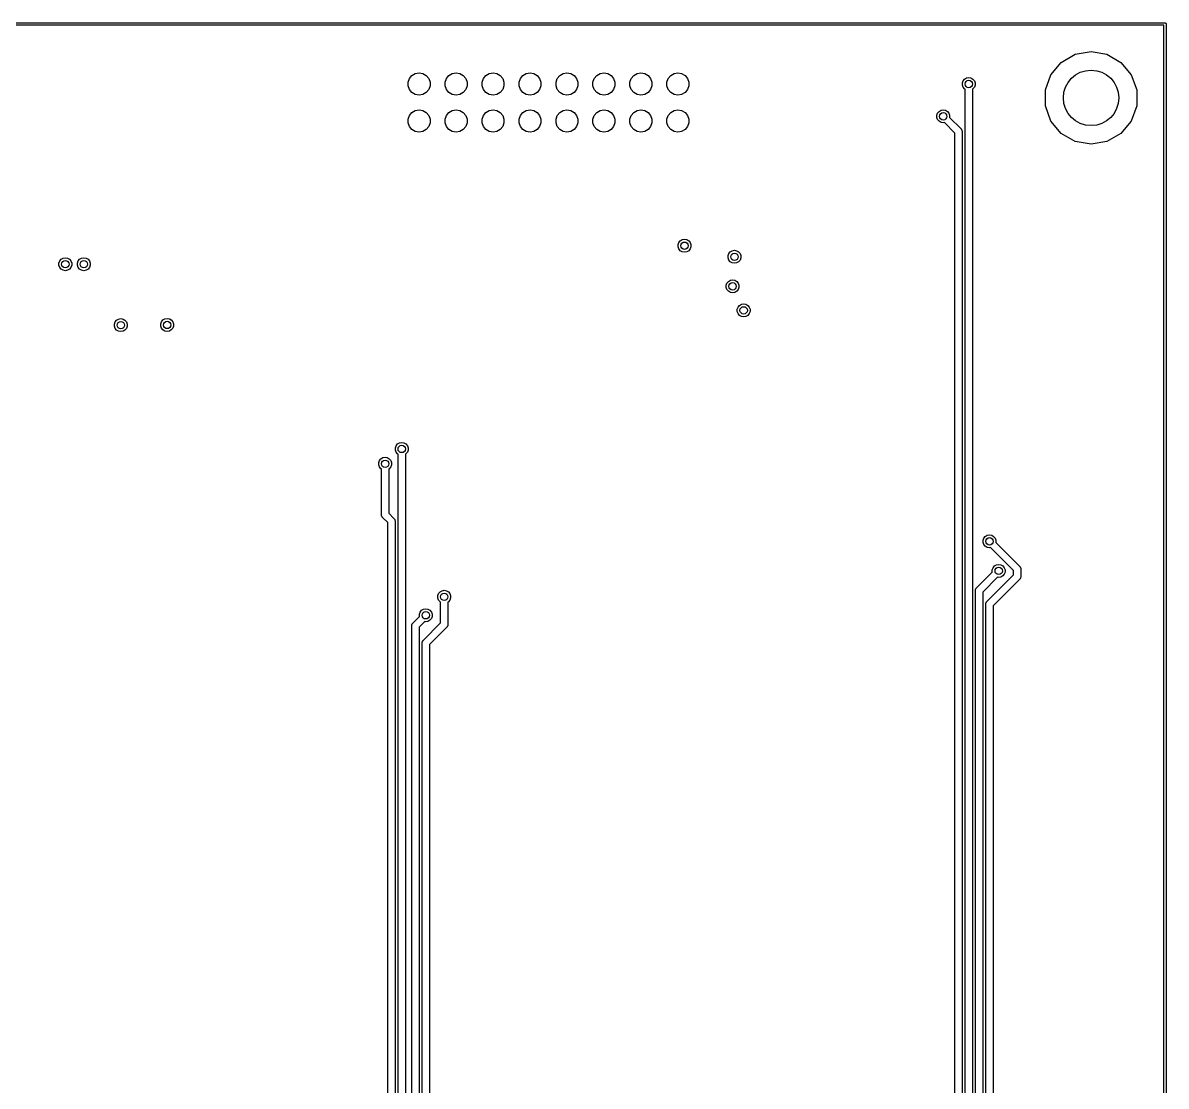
# Model space of a CAD drawing. Extents: x 25 to 346, y -457 to -16.
# Drawn here: x 267 to 345.5, y -89.5 to -16.4 of the extents above; entities that cross this region are included whole.
import ezdxf

# ---------------------------------------------------------------- set-up
doc = ezdxf.new("R2010")
doc.units = 0
doc.header["$MEASUREMENT"] = 0
doc.layers.add('BLACK', color=7, linetype='CONTINUOUS')

msp = doc.modelspace()

# ---------------------------------------------------------------- linework, layer by layer
at = {"layer": 'Black'}
for p, q in [((25.4, -16.435), (345.44, -16.435)), ((345.44, -16.435), (345.446, -16.4361)), ((345.446, -16.4361), (345.453, -16.4361)), ((345.453, -16.4361), (345.459, -16.4384)), ((345.459, -16.4384), (345.466, -16.4395)), ((345.466, -16.4395), (345.471, -16.4428)), ((345.471, -16.4428), (345.477, -16.445)), ((345.477, -16.445), (345.483, -16.4493)), ((345.483, -16.4493), (345.488, -16.4525)), ((345.488, -16.4525), (345.492, -16.4576)), ((345.492, -16.4576), (345.497, -16.4618)), ((345.497, -16.4618), (345.501, -16.4675)), ((345.501, -16.4675), (345.505, -16.4725)), ((345.505, -16.4725), (345.507, -16.4787)), ((345.507, -16.4787), (345.51, -16.4843)), ((345.51, -16.4843), (345.512, -16.4908)), ((345.512, -16.4908), (345.514, -16.497)), ((345.514, -16.497), (345.514, -16.5035)), ((345.365, -16.585), (25.475, -16.585)), ((345.365, -456.49), (345.365, -16.585)), ((345.514, -16.5035), (345.515, -16.51)), ((345.515, -16.51), (345.515, -456.565)), ((338.311, -19.1485), (339.27, -18.5951)), ((339.27, -18.5951), (340.36, -18.4029)), ((340.36, -18.4029), (341.45, -18.5951)), ((341.45, -18.5951), (342.409, -19.1485)), ((337.6, -19.9964), (338.311, -19.1485)), ((342.409, -19.1485), (343.12, -19.9964)), ((293.43, -20.5047), (293.52, -20.255)), ((293.52, -20.255), (293.691, -20.0515)), ((293.691, -20.0515), (293.921, -19.9187)), ((293.921, -19.9187), (294.183, -19.8726)), ((294.183, -19.8726), (294.444, -19.9187)), ((294.444, -19.9187), (294.674, -20.0515)), ((294.674, -20.0515), (294.845, -20.255)), ((294.845, -20.255), (294.936, -20.5047)), ((295.97, -20.5047), (296.06, -20.255)), ((296.06, -20.255), (296.231, -20.0515)), ((296.231, -20.0515), (296.461, -19.9187)), ((296.461, -19.9187), (296.723, -19.8726)), ((296.723, -19.8726), (296.984, -19.9187)), ((296.984, -19.9187), (297.214, -20.0515)), ((297.214, -20.0515), (297.385, -20.255)), ((297.385, -20.255), (297.476, -20.5047)), ((298.51, -20.5047), (298.6, -20.255)), ((298.6, -20.255), (298.771, -20.0515)), ((298.771, -20.0515), (299.001, -19.9187)), ((299.001, -19.9187), (299.263, -19.8726)), ((299.263, -19.8726), (299.524, -19.9187)), ((299.524, -19.9187), (299.754, -20.0515)), ((299.754, -20.0515), (299.925, -20.255)), ((299.925, -20.255), (300.016, -20.5047)), ((301.05, -20.5047), (301.14, -20.255)), ((301.14, -20.255), (301.311, -20.0515)), ((301.311, -20.0515), (301.541, -19.9187)), ((301.541, -19.9187), (301.803, -19.8726)), ((301.803, -19.8726), (302.064, -19.9187)), ((302.064, -19.9187), (302.294, -20.0515)), ((302.294, -20.0515), (302.465, -20.255)), ((302.465, -20.255), (302.556, -20.5047)), ((303.59, -20.5047), (303.68, -20.255)), ((303.68, -20.255), (303.851, -20.0515)), ((303.851, -20.0515), (304.081, -19.9187)), ((304.081, -19.9187), (304.343, -19.8726)), ((304.343, -19.8726), (304.604, -19.9187)), ((304.604, -19.9187), (304.834, -20.0515)), ((304.834, -20.0515), (305.005, -20.255)), ((305.005, -20.255), (305.096, -20.5047)), ((306.13, -20.5047), (306.22, -20.255)), ((306.22, -20.255), (306.391, -20.0515)), ((306.391, -20.0515), (306.621, -19.9187)), ((306.621, -19.9187), (306.883, -19.8726)), ((306.883, -19.8726), (307.144, -19.9187)), ((307.144, -19.9187), (307.374, -20.0515)), ((307.374, -20.0515), (307.545, -20.255)), ((307.545, -20.255), (307.636, -20.5047)), ((308.67, -20.5047), (308.76, -20.255)), ((308.76, -20.255), (308.931, -20.0515)), ((308.931, -20.0515), (309.161, -19.9187)), ((309.161, -19.9187), (309.423, -19.8726)), ((309.423, -19.8726), (309.684, -19.9187)), ((309.684, -19.9187), (309.914, -20.0515)), ((309.914, -20.0515), (310.085, -20.255)), ((310.085, -20.255), (310.176, -20.5047)), ((311.21, -20.5047), (311.3, -20.255)), ((311.3, -20.255), (311.471, -20.0515)), ((311.471, -20.0515), (311.701, -19.9187)), ((311.701, -19.9187), (311.963, -19.8726)), ((311.963, -19.8726), (312.224, -19.9187)), ((312.224, -19.9187), (312.454, -20.0515)), ((312.454, -20.0515), (312.625, -20.255)), ((312.625, -20.255), (312.716, -20.5047)), ((331.513, -20.56), (331.566, -20.4144)), ((331.566, -20.4144), (331.666, -20.2957)), ((331.666, -20.2957), (331.8, -20.2182)), ((331.8, -20.2182), (331.953, -20.1913)), ((331.953, -20.1913), (332.105, -20.2182)), ((332.105, -20.2182), (332.239, -20.2957)), ((332.239, -20.2957), (332.339, -20.4144)), ((332.339, -20.4144), (332.392, -20.56)), ((337.221, -21.0366), (337.6, -19.9964)), ((343.12, -19.9964), (343.499, -21.0366)), ((293.43, -20.7703), (293.43, -20.5047)), ((293.52, -21.02), (293.43, -20.7703)), ((293.691, -21.2235), (293.52, -21.02)), ((294.845, -21.02), (294.674, -21.2235)), ((294.936, -20.7703), (294.845, -21.02)), ((294.936, -20.5047), (294.936, -20.7703)), ((295.97, -20.7703), (295.97, -20.5047)), ((296.06, -21.02), (295.97, -20.7703)), ((296.231, -21.2235), (296.06, -21.02)), ((297.385, -21.02), (297.214, -21.2235)), ((297.476, -20.7703), (297.385, -21.02)), ((297.476, -20.5047), (297.476, -20.7703)), ((298.51, -20.7703), (298.51, -20.5047)), ((298.6, -21.02), (298.51, -20.7703)), ((298.771, -21.2235), (298.6, -21.02)), ((299.925, -21.02), (299.754, -21.2235)), ((300.016, -20.7703), (299.925, -21.02)), ((300.016, -20.5047), (300.016, -20.7703)), ((301.05, -20.7703), (301.05, -20.5047)), ((301.14, -21.02), (301.05, -20.7703)), ((301.311, -21.2235), (301.14, -21.02)), ((302.465, -21.02), (302.294, -21.2235)), ((302.556, -20.7703), (302.465, -21.02)), ((302.556, -20.5047), (302.556, -20.7703)), ((303.59, -20.7703), (303.59, -20.5047)), ((303.68, -21.02), (303.59, -20.7703)), ((303.851, -21.2235), (303.68, -21.02)), ((305.005, -21.02), (304.834, -21.2235)), ((305.096, -20.7703), (305.005, -21.02)), ((305.096, -20.5047), (305.096, -20.7703)), ((306.13, -20.7703), (306.13, -20.5047)), ((306.22, -21.02), (306.13, -20.7703)), ((306.391, -21.2235), (306.22, -21.02)), ((307.545, -21.02), (307.374, -21.2235)), ((307.636, -20.7703), (307.545, -21.02)), ((307.636, -20.5047), (307.636, -20.7703)), ((308.67, -20.7703), (308.67, -20.5047)), ((308.76, -21.02), (308.67, -20.7703)), ((308.931, -21.2235), (308.76, -21.02)), ((310.085, -21.02), (309.914, -21.2235)), ((310.176, -20.7703), (310.085, -21.02)), ((310.176, -20.5047), (310.176, -20.7703)), ((311.21, -20.7703), (311.21, -20.5047)), ((311.3, -21.02), (311.21, -20.7703)), ((311.471, -21.2235), (311.3, -21.02)), ((312.625, -21.02), (312.454, -21.2235)), ((312.716, -20.7703), (312.625, -21.02)), ((312.716, -20.5047), (312.716, -20.7703)), ((331.513, -20.715), (331.513, -20.56)), ((331.566, -20.8606), (331.513, -20.715)), ((331.666, -20.9793), (331.566, -20.8606)), ((331.699, -20.9983), (331.666, -20.9793)), ((331.699, -326.555), (331.699, -20.9983)), ((332.239, -20.9793), (332.207, -20.9983)), ((332.207, -20.9983), (332.207, -326.45)), ((332.339, -20.8606), (332.239, -20.9793)), ((332.392, -20.715), (332.339, -20.8606)), ((332.392, -20.56), (332.392, -20.715)), ((337.221, -22.1434), (337.221, -21.0366)), ((343.499, -21.0366), (343.499, -22.1434)), ((293.921, -21.3563), (293.691, -21.2235)), ((294.183, -21.4024), (293.921, -21.3563)), ((294.444, -21.3563), (294.183, -21.4024)), ((294.674, -21.2235), (294.444, -21.3563)), ((296.461, -21.3563), (296.231, -21.2235)), ((296.723, -21.4024), (296.461, -21.3563)), ((296.984, -21.3563), (296.723, -21.4024)), ((297.214, -21.2235), (296.984, -21.3563)), ((299.001, -21.3563), (298.771, -21.2235)), ((299.263, -21.4024), (299.001, -21.3563)), ((299.524, -21.3563), (299.263, -21.4024)), ((299.754, -21.2235), (299.524, -21.3563)), ((301.541, -21.3563), (301.311, -21.2235)), ((301.803, -21.4024), (301.541, -21.3563)), ((302.064, -21.3563), (301.803, -21.4024)), ((302.294, -21.2235), (302.064, -21.3563)), ((304.081, -21.3563), (303.851, -21.2235)), ((304.343, -21.4024), (304.081, -21.3563)), ((304.604, -21.3563), (304.343, -21.4024)), ((304.834, -21.2235), (304.604, -21.3563)), ((306.621, -21.3563), (306.391, -21.2235)), ((306.883, -21.4024), (306.621, -21.3563)), ((307.144, -21.3563), (306.883, -21.4024)), ((307.374, -21.2235), (307.144, -21.3563)), ((309.161, -21.3563), (308.931, -21.2235)), ((309.423, -21.4024), (309.161, -21.3563)), ((309.684, -21.3563), (309.423, -21.4024)), ((309.914, -21.2235), (309.684, -21.3563)), ((311.701, -21.3563), (311.471, -21.2235)), ((311.963, -21.4024), (311.701, -21.3563)), ((312.224, -21.3563), (311.963, -21.4024)), ((312.454, -21.2235), (312.224, -21.3563)), ((293.52, -22.795), (293.691, -22.5915)), ((293.691, -22.5915), (293.921, -22.4587)), ((293.921, -22.4587), (294.183, -22.4126)), ((294.183, -22.4126), (294.444, -22.4587)), ((294.444, -22.4587), (294.674, -22.5915)), ((294.674, -22.5915), (294.845, -22.795)), ((296.06, -22.795), (296.231, -22.5915)), ((296.231, -22.5915), (296.461, -22.4587)), ((296.461, -22.4587), (296.723, -22.4126)), ((296.723, -22.4126), (296.984, -22.4587)), ((296.984, -22.4587), (297.214, -22.5915)), ((297.214, -22.5915), (297.385, -22.795)), ((298.6, -22.795), (298.771, -22.5915)), ((298.771, -22.5915), (299.001, -22.4587)), ((299.001, -22.4587), (299.263, -22.4126)), ((299.263, -22.4126), (299.524, -22.4587)), ((299.524, -22.4587), (299.754, -22.5915)), ((299.754, -22.5915), (299.925, -22.795)), ((301.14, -22.795), (301.311, -22.5915)), ((301.311, -22.5915), (301.541, -22.4587)), ((301.541, -22.4587), (301.803, -22.4126)), ((301.803, -22.4126), (302.064, -22.4587)), ((302.064, -22.4587), (302.294, -22.5915)), ((302.294, -22.5915), (302.465, -22.795)), ((303.68, -22.795), (303.851, -22.5915)), ((303.851, -22.5915), (304.081, -22.4587)), ((304.081, -22.4587), (304.343, -22.4126)), ((304.343, -22.4126), (304.604, -22.4587)), ((304.604, -22.4587), (304.834, -22.5915)), ((304.834, -22.5915), (305.005, -22.795)), ((306.22, -22.795), (306.391, -22.5915)), ((306.391, -22.5915), (306.621, -22.4587)), ((306.621, -22.4587), (306.883, -22.4126)), ((306.883, -22.4126), (307.144, -22.4587)), ((307.144, -22.4587), (307.374, -22.5915)), ((307.374, -22.5915), (307.545, -22.795)), ((308.76, -22.795), (308.931, -22.5915)), ((308.931, -22.5915), (309.161, -22.4587)), ((309.161, -22.4587), (309.423, -22.4126)), ((309.423, -22.4126), (309.684, -22.4587)), ((309.684, -22.4587), (309.914, -22.5915)), ((309.914, -22.5915), (310.085, -22.795)), ((311.3, -22.795), (311.471, -22.5915)), ((311.471, -22.5915), (311.701, -22.4587)), ((311.701, -22.4587), (311.963, -22.4126)), ((311.963, -22.4126), (312.224, -22.4587)), ((312.224, -22.4587), (312.454, -22.5915)), ((312.454, -22.5915), (312.625, -22.795)), ((329.761, -22.7825), (329.814, -22.6369)), ((329.814, -22.6369), (329.913, -22.5182)), ((329.913, -22.5182), (330.047, -22.4407)), ((330.047, -22.4407), (330.2, -22.4138)), ((330.2, -22.4138), (330.353, -22.4407)), ((330.353, -22.4407), (330.487, -22.5182)), ((330.487, -22.5182), (330.586, -22.6369)), ((330.586, -22.6369), (330.639, -22.7825)), ((337.6, -23.1836), (337.221, -22.1434)), ((343.499, -22.1434), (343.12, -23.1836)), ((293.43, -23.0447), (293.52, -22.795)), ((293.43, -23.3103), (293.43, -23.0447)), ((293.52, -23.56), (293.43, -23.3103)), ((293.691, -23.7635), (293.52, -23.56)), ((294.845, -23.56), (294.674, -23.7635)), ((294.845, -22.795), (294.936, -23.0447)), ((294.936, -23.3103), (294.845, -23.56)), ((294.936, -23.0447), (294.936, -23.3103)), ((295.97, -23.0447), (296.06, -22.795)), ((295.97, -23.3103), (295.97, -23.0447)), ((296.06, -23.56), (295.97, -23.3103)), ((296.231, -23.7635), (296.06, -23.56)), ((297.385, -23.56), (297.214, -23.7635)), ((297.385, -22.795), (297.476, -23.0447)), ((297.476, -23.3103), (297.385, -23.56)), ((297.476, -23.0447), (297.476, -23.3103)), ((298.51, -23.0447), (298.6, -22.795)), ((298.51, -23.3103), (298.51, -23.0447)), ((298.6, -23.56), (298.51, -23.3103)), ((298.771, -23.7635), (298.6, -23.56)), ((299.925, -23.56), (299.754, -23.7635)), ((299.925, -22.795), (300.016, -23.0447)), ((300.016, -23.3103), (299.925, -23.56)), ((300.016, -23.0447), (300.016, -23.3103)), ((301.05, -23.0447), (301.14, -22.795)), ((301.05, -23.3103), (301.05, -23.0447)), ((301.14, -23.56), (301.05, -23.3103)), ((301.311, -23.7635), (301.14, -23.56)), ((302.465, -23.56), (302.294, -23.7635)), ((302.465, -22.795), (302.556, -23.0447)), ((302.556, -23.3103), (302.465, -23.56)), ((302.556, -23.0447), (302.556, -23.3103)), ((303.59, -23.0447), (303.68, -22.795)), ((303.59, -23.3103), (303.59, -23.0447)), ((303.68, -23.56), (303.59, -23.3103)), ((303.851, -23.7635), (303.68, -23.56)), ((305.005, -23.56), (304.834, -23.7635)), ((305.005, -22.795), (305.096, -23.0447)), ((305.096, -23.3103), (305.005, -23.56)), ((305.096, -23.0447), (305.096, -23.3103)), ((306.13, -23.0447), (306.22, -22.795)), ((306.13, -23.3103), (306.13, -23.0447)), ((306.22, -23.56), (306.13, -23.3103)), ((306.391, -23.7635), (306.22, -23.56)), ((307.545, -23.56), (307.374, -23.7635)), ((307.545, -22.795), (307.636, -23.0447)), ((307.636, -23.3103), (307.545, -23.56)), ((307.636, -23.0447), (307.636, -23.3103)), ((308.67, -23.0447), (308.76, -22.795)), ((308.67, -23.3103), (308.67, -23.0447)), ((308.76, -23.56), (308.67, -23.3103)), ((308.931, -23.7635), (308.76, -23.56)), ((310.085, -23.56), (309.914, -23.7635)), ((310.085, -22.795), (310.176, -23.0447)), ((310.176, -23.3103), (310.085, -23.56)), ((310.176, -23.0447), (310.176, -23.3103)), ((311.21, -23.0447), (311.3, -22.795)), ((311.21, -23.3103), (311.21, -23.0447)), ((311.3, -23.56), (311.21, -23.3103)), ((311.471, -23.7635), (311.3, -23.56)), ((312.625, -23.56), (312.454, -23.7635)), ((312.625, -22.795), (312.716, -23.0447)), ((312.716, -23.3103), (312.625, -23.56)), ((312.716, -23.0447), (312.716, -23.3103)), ((329.761, -22.9375), (329.761, -22.7825)), ((329.814, -23.0831), (329.761, -22.9375)), ((329.913, -23.2018), (329.814, -23.0831)), ((330.047, -23.2793), (329.913, -23.2018)), ((330.2, -23.3062), (330.047, -23.2793)), ((330.274, -23.2932), (330.2, -23.3062)), ((330.987, -24.0066), (330.274, -23.2932)), ((330.639, -22.7825), (330.639, -22.9375)), ((330.639, -22.9375), (330.639, -22.9395)), ((330.639, -22.9395), (331.421, -23.7218)), ((338.311, -24.0315), (337.6, -23.1836)), ((343.12, -23.1836), (342.409, -24.0315)), ((293.921, -23.8963), (293.691, -23.7635)), ((294.183, -23.9424), (293.921, -23.8963)), ((294.444, -23.8963), (294.183, -23.9424)), ((294.674, -23.7635), (294.444, -23.8963)), ((296.461, -23.8963), (296.231, -23.7635)), ((296.723, -23.9424), (296.461, -23.8963)), ((296.984, -23.8963), (296.723, -23.9424)), ((297.214, -23.7635), (296.984, -23.8963)), ((299.001, -23.8963), (298.771, -23.7635)), ((299.263, -23.9424), (299.001, -23.8963)), ((299.524, -23.8963), (299.263, -23.9424)), ((299.754, -23.7635), (299.524, -23.8963)), ((301.541, -23.8963), (301.311, -23.7635)), ((301.803, -23.9424), (301.541, -23.8963)), ((302.064, -23.8963), (301.803, -23.9424)), ((302.294, -23.7635), (302.064, -23.8963)), ((304.081, -23.8963), (303.851, -23.7635)), ((304.343, -23.9424), (304.081, -23.8963)), ((304.604, -23.8963), (304.343, -23.9424)), ((304.834, -23.7635), (304.604, -23.8963)), ((306.621, -23.8963), (306.391, -23.7635)), ((306.883, -23.9424), (306.621, -23.8963)), ((307.144, -23.8963), (306.883, -23.9424)), ((307.374, -23.7635), (307.144, -23.8963)), ((309.161, -23.8963), (308.931, -23.7635)), ((309.423, -23.9424), (309.161, -23.8963)), ((309.684, -23.8963), (309.423, -23.9424)), ((309.914, -23.7635), (309.684, -23.8963)), ((311.701, -23.8963), (311.471, -23.7635)), ((311.963, -23.9424), (311.701, -23.8963)), ((312.224, -23.8963), (311.963, -23.9424)), ((312.454, -23.7635), (312.224, -23.8963)), ((330.987, -294.386), (330.987, -24.0066)), ((331.421, -23.7218), (331.427, -23.7309)), ((331.427, -23.7309), (331.436, -23.7381)), ((331.436, -23.7381), (331.453, -23.7668)), ((331.453, -23.7668), (331.472, -23.794)), ((331.472, -23.794), (331.474, -23.8048)), ((331.474, -23.8048), (331.48, -23.8145)), ((331.48, -23.8145), (331.486, -23.8472)), ((331.486, -23.8472), (331.494, -23.8792)), ((331.494, -23.8792), (331.493, -23.8904)), ((331.493, -23.8904), (331.495, -23.9014)), ((331.495, -23.9014), (331.495, -294.386)), ((339.27, -24.5849), (338.311, -24.0315)), ((342.409, -24.0315), (341.45, -24.5849)), ((340.36, -24.7771), (339.27, -24.5849)), ((341.45, -24.5849), (340.36, -24.7771)), ((312.034, -31.5269), (312.133, -31.4082)), ((312.133, -31.4082), (312.267, -31.3307)), ((312.267, -31.3307), (312.42, -31.3038)), ((312.42, -31.3038), (312.573, -31.3307)), ((312.573, -31.3307), (312.707, -31.4082)), ((312.707, -31.4082), (312.806, -31.5269)), ((311.981, -31.6725), (312.034, -31.5269)), ((311.981, -31.8275), (311.981, -31.6725)), ((312.034, -31.9731), (311.981, -31.8275)), ((312.133, -32.0918), (312.034, -31.9731)), ((312.267, -32.1693), (312.133, -32.0918)), ((312.42, -32.1962), (312.267, -32.1693)), ((312.573, -32.1693), (312.42, -32.1962)), ((312.707, -32.0918), (312.573, -32.1693)), ((312.806, -31.9731), (312.707, -32.0918)), ((312.806, -31.5269), (312.859, -31.6725)), ((312.859, -31.8275), (312.806, -31.9731)), ((312.859, -31.6725), (312.859, -31.8275)), ((315.463, -32.2889), (315.562, -32.1702)), ((315.562, -32.1702), (315.696, -32.0927)), ((315.696, -32.0927), (315.849, -32.0658)), ((315.849, -32.0658), (316.002, -32.0927)), ((316.002, -32.0927), (316.136, -32.1702)), ((316.136, -32.1702), (316.235, -32.2889)), ((269.436, -32.9425), (269.489, -32.7969)), ((269.436, -33.0975), (269.436, -32.9425)), ((269.489, -32.7969), (269.588, -32.6782)), ((269.588, -32.6782), (269.722, -32.6007)), ((269.722, -32.6007), (269.875, -32.5738)), ((269.875, -32.5738), (270.028, -32.6007)), ((270.028, -32.6007), (270.162, -32.6782)), ((270.162, -32.6782), (270.261, -32.7969)), ((270.261, -32.7969), (270.314, -32.9425)), ((270.314, -32.9425), (270.314, -33.0975)), ((270.706, -32.9425), (270.759, -32.7969)), ((270.706, -33.0975), (270.706, -32.9425)), ((270.759, -32.7969), (270.858, -32.6782)), ((270.858, -32.6782), (270.992, -32.6007)), ((270.992, -32.6007), (271.145, -32.5738)), ((271.145, -32.5738), (271.298, -32.6007)), ((271.298, -32.6007), (271.432, -32.6782)), ((271.432, -32.6782), (271.531, -32.7969)), ((271.531, -32.7969), (271.584, -32.9425)), ((271.584, -32.9425), (271.584, -33.0975)), ((315.41, -32.4345), (315.463, -32.2889)), ((315.41, -32.5895), (315.41, -32.4345)), ((315.463, -32.7351), (315.41, -32.5895)), ((315.562, -32.8538), (315.463, -32.7351)), ((315.696, -32.9313), (315.562, -32.8538)), ((315.849, -32.9582), (315.696, -32.9313)), ((316.002, -32.9313), (315.849, -32.9582)), ((316.136, -32.8538), (316.002, -32.9313)), ((316.235, -32.7351), (316.136, -32.8538)), ((316.235, -32.2889), (316.288, -32.4345)), ((316.288, -32.5895), (316.235, -32.7351)), ((316.288, -32.4345), (316.288, -32.5895)), ((269.489, -33.2431), (269.436, -33.0975)), ((269.588, -33.3618), (269.489, -33.2431)), ((269.722, -33.4393), (269.588, -33.3618)), ((269.875, -33.4662), (269.722, -33.4393)), ((270.028, -33.4393), (269.875, -33.4662)), ((270.162, -33.3618), (270.028, -33.4393)), ((270.261, -33.2431), (270.162, -33.3618)), ((270.314, -33.0975), (270.261, -33.2431)), ((270.759, -33.2431), (270.706, -33.0975)), ((270.858, -33.3618), (270.759, -33.2431)), ((270.992, -33.4393), (270.858, -33.3618)), ((271.145, -33.4662), (270.992, -33.4393)), ((271.298, -33.4393), (271.145, -33.4662)), ((271.432, -33.3618), (271.298, -33.4393)), ((271.531, -33.2431), (271.432, -33.3618)), ((271.584, -33.0975), (271.531, -33.2431)), ((315.283, -34.4665), (315.336, -34.3209)), ((315.283, -34.6215), (315.283, -34.4665)), ((315.336, -34.3209), (315.435, -34.2022)), ((315.435, -34.2022), (315.569, -34.1247)), ((315.569, -34.1247), (315.722, -34.0978)), ((315.722, -34.0978), (315.875, -34.1247)), ((315.875, -34.1247), (316.009, -34.2022)), ((316.009, -34.2022), (316.108, -34.3209)), ((316.108, -34.3209), (316.161, -34.4665)), ((316.161, -34.4665), (316.161, -34.6215)), ((315.336, -34.7671), (315.283, -34.6215)), ((315.435, -34.8858), (315.336, -34.7671)), ((315.569, -34.9633), (315.435, -34.8858)), ((315.722, -34.9902), (315.569, -34.9633)), ((315.875, -34.9633), (315.722, -34.9902)), ((316.009, -34.8858), (315.875, -34.9633)), ((316.108, -34.7671), (316.009, -34.8858)), ((316.161, -34.6215), (316.108, -34.7671)), ((316.045, -36.1175), (316.098, -35.9719)), ((316.045, -36.2725), (316.045, -36.1175)), ((316.098, -35.9719), (316.197, -35.8532)), ((316.197, -35.8532), (316.331, -35.7757)), ((316.331, -35.7757), (316.484, -35.7488)), ((316.484, -35.7488), (316.637, -35.7757)), ((316.637, -35.7757), (316.771, -35.8532)), ((316.771, -35.8532), (316.87, -35.9719)), ((316.87, -35.9719), (316.923, -36.1175)), ((316.923, -36.1175), (316.923, -36.2725)), ((273.299, -36.9879), (273.398, -36.8692)), ((273.398, -36.8692), (273.532, -36.7917)), ((273.532, -36.7917), (273.685, -36.7648)), ((273.685, -36.7648), (273.838, -36.7917)), ((273.838, -36.7917), (273.972, -36.8692)), ((273.972, -36.8692), (274.071, -36.9879)), ((276.482, -36.9752), (276.582, -36.8565)), ((276.582, -36.8565), (276.716, -36.779)), ((276.716, -36.779), (276.868, -36.7521)), ((276.868, -36.7521), (277.021, -36.779)), ((277.021, -36.779), (277.155, -36.8565)), ((277.155, -36.8565), (277.255, -36.9752)), ((316.098, -36.4181), (316.045, -36.2725)), ((316.197, -36.5368), (316.098, -36.4181)), ((316.331, -36.6143), (316.197, -36.5368)), ((316.484, -36.6412), (316.331, -36.6143)), ((316.637, -36.6143), (316.484, -36.6412)), ((316.771, -36.5368), (316.637, -36.6143)), ((316.87, -36.4181), (316.771, -36.5368)), ((316.923, -36.2725), (316.87, -36.4181)), ((273.246, -37.1335), (273.299, -36.9879)), ((273.246, -37.2885), (273.246, -37.1335)), ((273.299, -37.4341), (273.246, -37.2885)), ((273.398, -37.5528), (273.299, -37.4341)), ((273.532, -37.6303), (273.398, -37.5528)), ((273.685, -37.6572), (273.532, -37.6303)), ((273.838, -37.6303), (273.685, -37.6572)), ((273.972, -37.5528), (273.838, -37.6303)), ((274.071, -37.4341), (273.972, -37.5528)), ((274.071, -36.9879), (274.124, -37.1335)), ((274.124, -37.2885), (274.071, -37.4341)), ((274.124, -37.1335), (274.124, -37.2885)), ((276.429, -37.1208), (276.482, -36.9752)), ((276.429, -37.2758), (276.429, -37.1208)), ((276.482, -37.4214), (276.429, -37.2758)), ((276.582, -37.5401), (276.482, -37.4214)), ((276.716, -37.6176), (276.582, -37.5401)), ((276.868, -37.6445), (276.716, -37.6176)), ((277.021, -37.6176), (276.868, -37.6445)), ((277.155, -37.5401), (277.021, -37.6176)), ((277.255, -37.4214), (277.155, -37.5401)), ((277.255, -36.9752), (277.308, -37.1208)), ((277.308, -37.2758), (277.255, -37.4214)), ((277.308, -37.1208), (277.308, -37.2758)), ((292.55, -45.6425), (292.603, -45.4969)), ((292.603, -45.4969), (292.702, -45.3782)), ((292.702, -45.3782), (292.836, -45.3007)), ((292.836, -45.3007), (292.989, -45.2738)), ((292.989, -45.2738), (293.142, -45.3007)), ((293.142, -45.3007), (293.276, -45.3782)), ((293.276, -45.3782), (293.375, -45.4969)), ((293.375, -45.4969), (293.428, -45.6425)), ((291.559, -46.3942), (291.693, -46.3167)), ((291.693, -46.3167), (291.846, -46.2898)), ((291.846, -46.2898), (291.999, -46.3167)), ((291.999, -46.3167), (292.133, -46.3942)), ((292.55, -45.7975), (292.55, -45.6425)), ((292.603, -45.9431), (292.55, -45.7975)), ((292.702, -46.0618), (292.603, -45.9431)), ((292.735, -46.0808), (292.702, -46.0618)), ((292.735, -93.3872), (292.735, -46.0808)), ((293.276, -46.0618), (293.243, -46.0808)), ((293.243, -46.0808), (293.243, -93.4924)), ((293.375, -45.9431), (293.276, -46.0618)), ((293.428, -45.7975), (293.375, -45.9431)), ((293.428, -45.6425), (293.428, -45.7975)), ((291.407, -46.6585), (291.46, -46.5129)), ((291.407, -46.8135), (291.407, -46.6585)), ((291.46, -46.9591), (291.407, -46.8135)), ((291.46, -46.5129), (291.559, -46.3942)), ((291.559, -47.0778), (291.46, -46.9591)), ((291.592, -47.0968), (291.559, -47.0778)), ((291.592, -50.2412), (291.592, -47.0968)), ((292.133, -47.0778), (292.1, -47.0968)), ((292.1, -47.0968), (292.1, -50.136)), ((292.133, -46.3942), (292.232, -46.5129)), ((292.232, -46.9591), (292.133, -47.0778)), ((292.232, -46.5129), (292.285, -46.6585)), ((292.285, -46.8135), (292.232, -46.9591)), ((292.285, -46.6585), (292.285, -46.8135)), ((291.594, -50.2522), (291.592, -50.2412)), ((291.593, -50.2633), (291.594, -50.2522)), ((291.602, -50.2954), (291.593, -50.2633)), ((292.1, -50.136), (292.457, -50.4934)), ((291.607, -50.3281), (291.602, -50.2954)), ((291.613, -50.3378), (291.607, -50.3281)), ((291.616, -50.3486), (291.613, -50.3378)), ((291.635, -50.3757), (291.616, -50.3486)), ((291.651, -50.4045), (291.635, -50.3757)), ((291.66, -50.4117), (291.651, -50.4045)), ((291.666, -50.4208), (291.66, -50.4117)), ((292.024, -50.7782), (291.666, -50.4208)), ((292.024, -92.935), (292.024, -50.7782)), ((292.457, -50.4934), (292.464, -50.5025)), ((292.464, -50.5025), (292.472, -50.5097)), ((292.472, -50.5097), (292.489, -50.5385)), ((292.489, -50.5385), (292.508, -50.5657)), ((292.508, -50.5657), (292.511, -50.5764)), ((292.511, -50.5764), (292.516, -50.5861)), ((292.516, -50.5861), (292.522, -50.6188)), ((292.522, -50.6188), (292.531, -50.6509)), ((292.531, -50.6509), (292.53, -50.662)), ((292.53, -50.662), (292.532, -50.673)), ((292.532, -50.673), (292.532, -93.0402)), ((332.936, -51.9925), (332.989, -51.8469)), ((332.989, -51.8469), (333.088, -51.7282)), ((333.088, -51.7282), (333.222, -51.6507)), ((333.222, -51.6507), (333.375, -51.6238)), ((333.375, -51.6238), (333.528, -51.6507)), ((333.528, -51.6507), (333.662, -51.7282)), ((333.662, -51.7282), (333.761, -51.8469)), ((333.761, -51.8469), (333.814, -51.9925)), ((332.936, -52.1475), (332.936, -51.9925)), ((332.989, -52.2931), (332.936, -52.1475)), ((333.088, -52.4118), (332.989, -52.2931)), ((333.222, -52.4893), (333.088, -52.4118)), ((333.375, -52.5162), (333.222, -52.4893)), ((333.449, -52.5032), (333.375, -52.5162)), ((335.026, -54.0802), (333.449, -52.5032)), ((333.814, -51.9925), (333.814, -52.1475)), ((333.814, -52.1475), (333.814, -52.1495)), ((333.814, -52.1495), (335.46, -53.7954)), ((332.484, -55.2686), (333.571, -54.1815)), ((333.571, -54.0245), (333.624, -53.8789)), ((333.571, -54.1795), (333.571, -54.0245)), ((333.571, -54.1815), (333.571, -54.1795)), ((333.624, -53.8789), (333.723, -53.7602)), ((333.723, -53.7602), (333.857, -53.6827)), ((333.857, -53.6827), (334.01, -53.6558)), ((334.01, -53.6558), (334.163, -53.6827)), ((334.163, -53.6827), (334.297, -53.7602)), ((334.297, -53.7602), (334.396, -53.8789)), ((334.396, -53.8789), (334.449, -54.0245)), ((334.449, -54.1795), (334.396, -54.3251)), ((334.449, -54.0245), (334.449, -54.1795)), ((335.026, -54.3778), (335.026, -54.0802)), ((335.46, -53.7954), (335.466, -53.8045)), ((335.466, -53.8045), (335.475, -53.8117)), ((335.475, -53.8117), (335.491, -53.8405)), ((335.491, -53.8405), (335.51, -53.8677)), ((335.51, -53.8677), (335.513, -53.8784)), ((335.513, -53.8784), (335.519, -53.8881)), ((335.519, -53.8881), (335.524, -53.9208)), ((335.524, -53.9208), (335.533, -53.9529)), ((335.533, -53.9529), (335.532, -53.964)), ((335.532, -53.964), (335.534, -53.975)), ((335.534, -53.975), (335.534, -54.483)), ((333.936, -54.5352), (332.918, -55.5534)), ((333.195, -56.2084), (335.026, -54.3778)), ((335.46, -54.6626), (333.629, -56.4932)), ((334.01, -54.5482), (333.936, -54.5352)), ((334.163, -54.5213), (334.01, -54.5482)), ((334.297, -54.4438), (334.163, -54.5213)), ((334.396, -54.3251), (334.297, -54.4438)), ((335.466, -54.6535), (335.46, -54.6626)), ((335.475, -54.6463), (335.466, -54.6535)), ((335.491, -54.6175), (335.475, -54.6463)), ((335.51, -54.5903), (335.491, -54.6175)), ((335.513, -54.5796), (335.51, -54.5903)), ((335.519, -54.5699), (335.513, -54.5796)), ((335.524, -54.5372), (335.519, -54.5699)), ((335.533, -54.5051), (335.524, -54.5372)), ((335.534, -54.483), (335.532, -54.494)), ((335.532, -54.494), (335.533, -54.5051)), ((295.471, -55.8025), (295.524, -55.6569)), ((295.524, -55.6569), (295.623, -55.5382)), ((295.623, -55.5382), (295.757, -55.4607)), ((295.757, -55.4607), (295.91, -55.4338)), ((295.91, -55.4338), (296.063, -55.4607)), ((296.063, -55.4607), (296.197, -55.5382)), ((296.197, -55.5382), (296.296, -55.6569)), ((296.296, -55.6569), (296.349, -55.8025)), ((332.41, -55.4482), (332.412, -55.4372)), ((332.41, -55.626), (332.41, -55.4482)), ((332.41, -289.052), (332.41, -55.626)), ((332.411, -55.4261), (332.419, -55.394)), ((332.412, -55.4372), (332.411, -55.4261)), ((332.419, -55.394), (332.425, -55.3613)), ((332.425, -55.3613), (332.431, -55.3517)), ((332.431, -55.3517), (332.434, -55.3409)), ((332.434, -55.3409), (332.453, -55.3137)), ((332.453, -55.3137), (332.469, -55.2849)), ((332.469, -55.2849), (332.478, -55.2778)), ((332.478, -55.2778), (332.484, -55.2686)), ((332.918, -55.5534), (332.918, -55.626)), ((332.918, -55.626), (332.918, -289.052)), ((295.471, -55.9575), (295.471, -55.8025)), ((295.524, -56.1031), (295.471, -55.9575)), ((295.623, -56.2218), (295.524, -56.1031)), ((295.656, -56.2408), (295.623, -56.2218)), ((295.656, -57.6798), (295.656, -56.2408)), ((296.197, -56.2218), (296.164, -56.2408)), ((296.164, -56.2408), (296.164, -57.785)), ((296.296, -56.1031), (296.197, -56.2218)), ((296.349, -55.9575), (296.296, -56.1031)), ((296.349, -55.8025), (296.349, -55.9575)), ((333.121, -56.388), (333.123, -56.377)), ((333.121, -322.897), (333.121, -56.388)), ((333.122, -56.3659), (333.131, -56.3338)), ((333.123, -56.377), (333.122, -56.3659)), ((333.131, -56.3338), (333.136, -56.3011)), ((333.136, -56.3011), (333.142, -56.2914)), ((333.142, -56.2914), (333.145, -56.2807)), ((333.145, -56.2807), (333.164, -56.2535)), ((333.164, -56.2535), (333.18, -56.2247)), ((333.18, -56.2247), (333.189, -56.2175)), ((333.189, -56.2175), (333.195, -56.2084)), ((333.629, -56.4932), (333.629, -322.792)), ((293.749, -57.6816), (294.201, -57.2295)), ((294.201, -57.0725), (294.254, -56.9269)), ((294.201, -57.2275), (294.201, -57.0725)), ((294.201, -57.2295), (294.201, -57.2275)), ((294.254, -56.9269), (294.353, -56.8082)), ((294.353, -56.8082), (294.487, -56.7307)), ((294.487, -56.7307), (294.64, -56.7038)), ((294.64, -56.7038), (294.793, -56.7307)), ((294.793, -56.7307), (294.927, -56.8082)), ((294.927, -56.8082), (295.026, -56.9269)), ((295.026, -56.9269), (295.079, -57.0725)), ((295.079, -57.2275), (295.026, -57.3731)), ((295.079, -57.0725), (295.079, -57.2275)), ((293.675, -57.8612), (293.677, -57.8502)), ((293.675, -58.42), (293.675, -57.8612)), ((293.676, -57.8391), (293.684, -57.807)), ((293.677, -57.8502), (293.676, -57.8391)), ((293.684, -57.807), (293.69, -57.7743)), ((293.69, -57.7743), (293.696, -57.7647)), ((293.696, -57.7647), (293.699, -57.7539)), ((293.699, -57.7539), (293.718, -57.7267)), ((293.718, -57.7267), (293.734, -57.6979)), ((293.734, -57.6979), (293.743, -57.6908)), ((293.743, -57.6908), (293.749, -57.6816)), ((294.566, -57.5832), (294.183, -57.9664)), ((294.183, -57.9664), (294.183, -59.055)), ((294.46, -58.8754), (295.656, -57.6798)), ((294.64, -57.5962), (294.566, -57.5832)), ((294.793, -57.5693), (294.64, -57.5962)), ((294.927, -57.4918), (294.793, -57.5693)), ((296.09, -57.9646), (294.894, -59.1602)), ((295.026, -57.3731), (294.927, -57.4918)), ((296.096, -57.9555), (296.09, -57.9646)), ((296.105, -57.9483), (296.096, -57.9555)), ((296.121, -57.9195), (296.105, -57.9483)), ((296.14, -57.8923), (296.121, -57.9195)), ((296.143, -57.8816), (296.14, -57.8923)), ((296.149, -57.8719), (296.143, -57.8816)), ((296.154, -57.8392), (296.149, -57.8719)), ((296.163, -57.8071), (296.154, -57.8392)), ((296.164, -57.785), (296.162, -57.796)), ((296.162, -57.796), (296.163, -57.8071)), ((293.675, -59.055), (293.675, -58.42)), ((293.675, -58.42), (293.675, -58.42)), ((294.429, -58.9205), (294.445, -58.8917)), ((294.445, -58.8917), (294.454, -58.8845)), ((294.454, -58.8845), (294.46, -58.8754)), ((293.675, -93.4532), (293.675, -59.055)), ((293.675, -59.055), (293.675, -59.055)), ((294.183, -59.055), (294.183, -59.055)), ((294.183, -59.055), (294.183, -93.5584)), ((294.386, -59.055), (294.388, -59.044)), ((294.386, -93.7478), (294.386, -59.055)), ((294.387, -59.0329), (294.396, -59.0008)), ((294.388, -59.044), (294.387, -59.0329)), ((294.396, -59.0008), (294.401, -58.9681)), ((294.401, -58.9681), (294.407, -58.9584)), ((294.407, -58.9584), (294.41, -58.9477)), ((294.41, -58.9477), (294.429, -58.9205)), ((294.894, -59.1602), (294.894, -93.853))]:
    msp.add_line(p, q, dxfattribs=at)
for centre, radius in [((331.953, -20.6375), 0.254), ((340.36, -21.59), 1.905), ((330.2, -22.86), 0.254), ((312.42, -31.75), 0.254), ((269.875, -33.02), 0.254), ((271.145, -33.02), 0.254), ((315.849, -32.512), 0.254), ((315.722, -34.544), 0.254), ((316.484, -36.195), 0.254), ((273.685, -37.211), 0.254), ((276.868, -37.1983), 0.254), ((292.989, -45.72), 0.254), ((291.846, -46.736), 0.254), ((333.375, -52.07), 0.254), ((334.01, -54.102), 0.254), ((295.91, -55.88), 0.254), ((294.64, -57.15), 0.254)]:
    msp.add_circle(centre, radius, dxfattribs=at)

doc.saveas('drawing.dxf')
